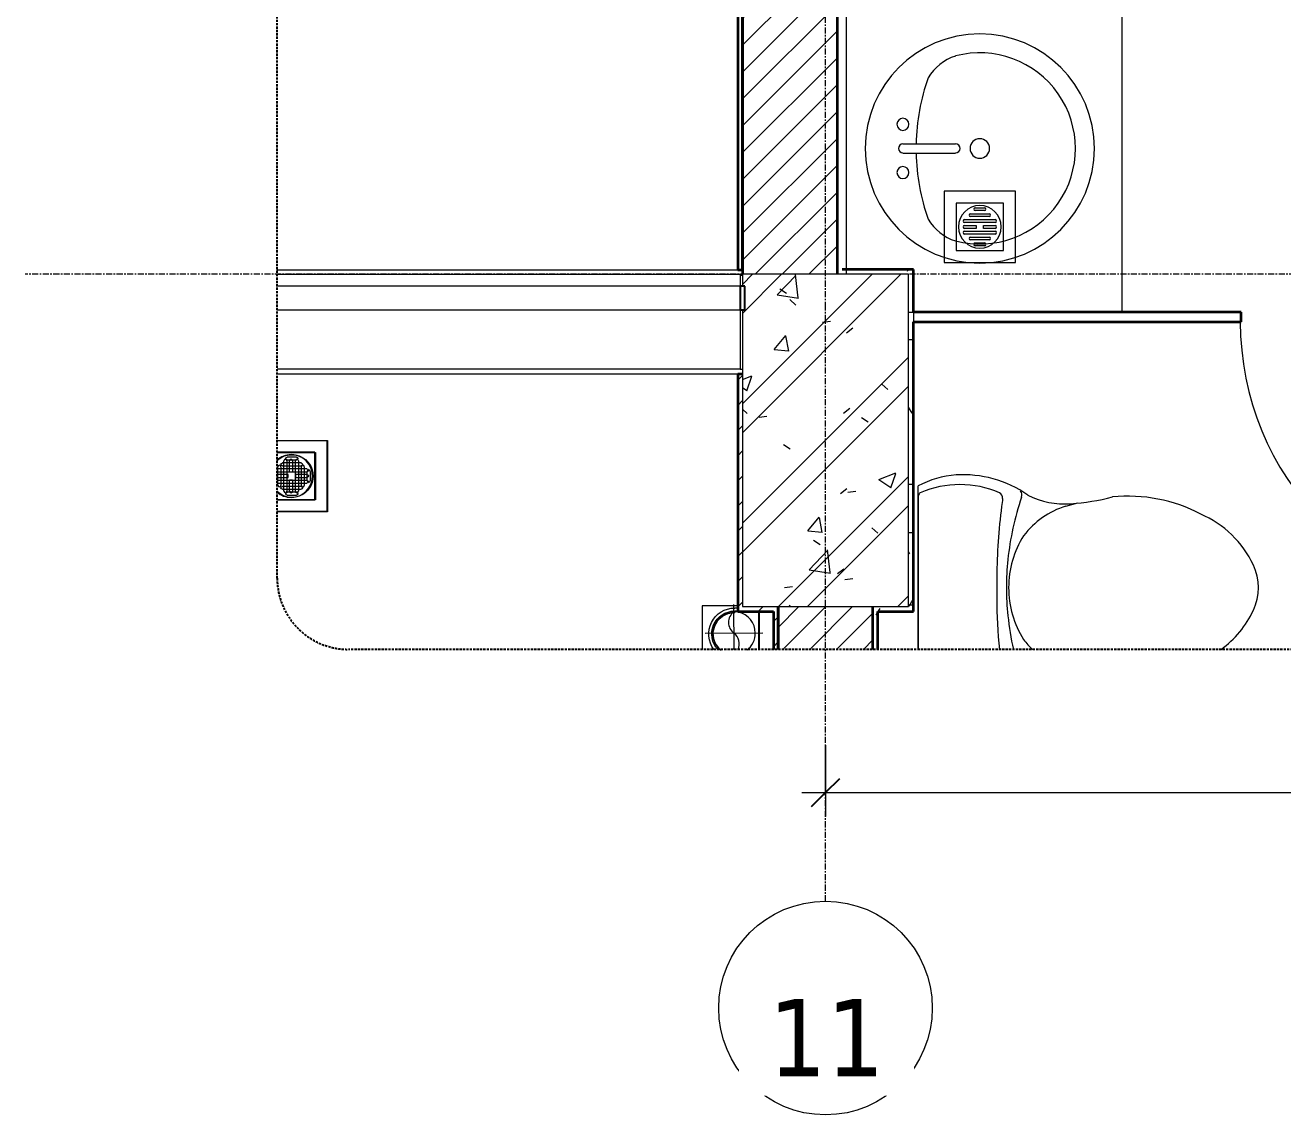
# Model space of a CAD drawing. Header units: millimetres. Extents: x 46644 to 147176, y -1287 to 53383.
# Drawn here: x 97066 to 99715, y 42766 to 45062 of the extents above; entities that cross this region are included whole.
import ezdxf

# ---------------------------------------------------------------- set-up
doc = ezdxf.new("R2010")
doc.units = ezdxf.units.MM
for name, pattern in [('Dash - Tight', [4.5, 3, -1.5]), ('Grid Line', [22.225, 12.7, -3.175, 3.175, -3.175]), ('Hidden', [7.14375, 4.7625, -2.38125]), ('IMPORT-CENTER _3_', [10.16, 6.35, -1.27, 1.27, -1.27])]:
    doc.linetypes.add(name, pattern=pattern)
for name, color, linetype, lineweight in [('0-3', 130, 'Continuous', 5), ('A-ANNO-DIMS', 211, 'Continuous', 9), ('A-ANNO-DIMS-50', 211, 'Continuous', 9), ('A-DETL-GENF-1', 92, 'Dash - Tight', 18), ('A-DETL-GENF-2', 92, 'Hidden', 25), ('A-DOOR', 31, 'Continuous', 18), ('A-DOOR-1', 31, 'Continuous', 25), ('A-FLOR', 192, 'Continuous', 18), ('A-FLOR-HRAL-1', 250, 'Continuous', 18), ('A-FLOR-HRAL-2', 10, 'Continuous', 25), ('A-WALL', 113, 'Continuous', 18), ('A-WALL-2', 250, 'Continuous', 18), ('A-WALL-3', 113, 'Continuous', 35), ('A-WALL-PATT-2', 250, 'Continuous', 18), ('A-WALL-PATT-3', 111, 'Continuous', 18), ('G-IMPT', 8, 'Continuous', 18), ('G-IMPT-2', 8, 'IMPORT-CENTER _3_', 18), ('I-WALL-1', 7, 'Continuous', 35), ('I-WALL-2', 250, 'Continuous', 18), ('I-WALL-3', 2, 'Continuous', 35), ('M-EQPM', 50, 'Continuous', 18), ('M-EQPM-1', 250, 'Continuous', 18), ('P-SANR-FIXT', 6, 'Continuous', 18), ('Q-CASE', 31, 'Continuous', 18), ('S-COLS', 52, 'Continuous', 18), ('S-COLS-1', 9, 'Continuous', 18), ('S-GRID-1', 1, 'Grid Line', 9), ('S-GRID-IDEN', 1, 'Continuous', 9)]:
    doc.layers.add(name, color=color, linetype=linetype, lineweight=lineweight)
doc.styles.add('Tahoma_B', font='tahomabd.ttf', dxfattribs={"height": 162.5})
doc.styles.add('UTM Avo', font='', dxfattribs={"width": 0.9, "height": 125})
doc.styles.get('UTM Avo').set_extended_font_data('UTM Avo')
doc.dimstyles.new('1_Dim_chi_tiet_2_5', dxfattribs={"dimscale": 304.8, "dimtxt": 124.912619, "dimasz": 0.19685, "dimexe": 0.164042, "dimexo": 0.0625, "dimgap": 0.016404, "dimtad": 1, "dimdec": 0, "dimrnd": 5, "dimzin": 0, "dimdsep": 46, "dimtxsty": 'UTM Avo', "dimblk1": 'OBLIQUE', "dimblk2": 'OBLIQUE', "dimsah": 1, "dimcen": 0.09, "dimdle": 0.164042, "dimazin": 0, "dimtfac": 1, "dimtdec": 4, "dimtix": 1, "dimtmove": 0, "dimatfit": 3, "dimfxl": 0.328084, "dimfxlon": 1, "dimtvp": 1, "dimtolj": 1, "dimtzin": 0, "dimarcsym": 2})
pattern_1 = [(45, (0, 0), (-26.516504, 26.516504), [])]
pattern_2 = [(45, (-1201.043, 0), (-28.284271, 28.284271), [])]
pattern_3 = [(0, (-1201.043, 0), (203.2, 50.8), [16.764, -135.636, 16.764, -135.636, -812.8]), (0, (-1201.043, 0), (203.2, 50.8), [-304.8, 16.764, -288.036, 16.764, -135.636, -355.6]), (0, (-1201.043, 0), (203.2, 50.8), [-762, 16.764, -84.836, 16.764, -237.236]), (120, (-1124.843, 25.4), (-145.59409, 150.576362), [16.764, -135.636, 16.764, -135.636, -812.8]), (120, (-1124.843, 25.4), (-145.59409, 150.576362), [-304.8, 16.764, -288.036, 16.764, -135.636, -355.6]), (120, (-1124.843, 25.4), (-145.59409, 150.576362), [-762, 16.764, -84.836, 16.764, -237.236]), (240, (-1099.443, 127), (-57.60591, -201.376362), [16.764, -135.636, 16.764, -135.636, -812.8]), (240, (-1099.443, 127), (-57.60591, -201.376362), [-304.8, 16.764, -288.036, 16.764, -135.636, -355.6]), (240, (-1099.443, 127), (-57.60591, -201.376362), [-762, 16.764, -84.836, 16.764, -237.236])]

# ---------------------------------------------------------------- blocks, each defined once
blk = doc.blocks.new('NCV_TKTC_KET CAU_rvt-4-TKCS_SẢNH - BẬC CẤP 3 - MẶT BẰNG')
at = {"layer": 'S-COLS-1'}
h = blk.add_hatch(dxfattribs=at)
h.set_pattern_fill('FP_2', color=256, style=0, pattern_type=2)
h.set_pattern_definition([(45, (0, 0), (-125.7236, 125.7236), []), (45, (0, 190.5), (-125.7236, 125.7236), [])])
h.paths.add_polyline_path([(100127.6, 43836.9), (100127.6, 44536.9), (99777.6, 44536.9), (99777.6, 44512), (99782.6, 44512), (99782.6, 44462), (99777.6, 44462), (99777.6, 43836.9), (99949.4, 43836.9)])
h = blk.add_hatch(dxfattribs=at)
h.set_pattern_fill('FP_3', color=256, style=0, pattern_type=2)
h.set_pattern_definition([(50, (0, 0), (364.3679, -31.8783), [38.1, -419.1]), (355, (0, 0), (-70.4859, 382.1133), [30.48, -335.28]), (100.451, (30.36, -2.66), (293.885, 350.2334), [32.38, -356.18]), (46.184, (0, 101.6), (542.1585, -84.0858), [57.15, -628.65]), (96.636, (45.2, 94.6), (474.805, 494.8554), [48.57, -534.27]), (351.184, (0, 101.6), (474.8102, 494.85), [45.72, -502.92]), (21, (50.8, 76.2), (303.2285, -204.5305), [38.1, -419.1]), (326, (50.8, 76.2), (123.6039, 368.376), [30.48, -335.28]), (71.451, (76.07, 59.16), (426.8341, 163.8427), [32.38, -356.18]), (37.5, (0, 0), (6.17665, 169.11015), [16.764, -314.452, 16.764, -323.596, -336.55]), (37.5, (0, 0), (6.17665, 169.11015), [-671.576, 16.764, -319.786]), (7.5, (0, 0), (133.63888, 200.3615), [16.764, -177.292, 16.764, -306.832, -128.27]), (7.5, (0, 0), (133.63888, 200.3615), [-517.652, 16.764, -111.506]), (327.5, (-113.28, 0), (271.18182, -11.45836), [16.764, -110.236, 16.764, -379.476, -525.78]), (327.5, (-113.28, 0), (271.18182, -11.45836), [-523.24, 16.764, -509.016]), (317.5, (-164.08, 0), (296.2585, 50.85285), [16.764, -148.336, 16.764, -246.38, -373.38]), (317.5, (-164.08, 0), (296.2585, 50.85285), [-428.244, 16.764, -356.616])])
h.paths.add_polyline_path([(100127.6, 43836.9), (100127.6, 44536.9), (99777.6, 44536.9), (99777.6, 44512), (99782.6, 44512), (99782.6, 44462), (99777.6, 44462), (99777.6, 43836.9), (99949.4, 43836.9)])
at = {"layer": 'S-COLS'}
for p, q in [((100127.6, 44536.9), (99777.6, 44536.9)), ((99777.6, 44536.9), (99777.6, 44512)), ((100127.6, 43836.9), (100127.6, 44536.9)), ((99777.6, 44462), (99777.6, 43836.9)), ((99777.6, 43836.9), (100127.6, 43836.9))]:
    blk.add_line(p, q, dxfattribs=at)
blk = doc.blocks.new('THU NUOC - THU NUOC-455054-TKCS_SẢNH - BẬC CẤP 3 - MẶT BẰNG')
at = {"layer": 'M-EQPM-1'}
for p, q in [((-66.3, -25), (-66.3, 79.4)), ((-66.3, 79.4), (83.7, 79.4)), ((58.7, 54.4), (-41.3, 54.4)), ((-41.3, 54.4), (-41.3, -25)), ((58.7, -25), (58.7, 54.4)), ((83.7, 79.4), (83.7, -25)), ((-11, 32.1), (28.5, 32.1)), ((-1.1, 44.5), (18.5, 44.5)), ((18.5, 38.5), (-1.1, 38.5)), ((-23.3, 19.6), (40.9, 19.6)), ((40.9, 13.6), (-23.3, 13.6)), ((-23.3, 7.2), (0.7, 7.2)), ((0.7, 1.2), (-23.3, 1.2)), ((28.5, 26.1), (-11, 26.1)), ((0.7, 7.2), (0.7, 1.2)), ((16.7, 1.2), (16.7, 7.2)), ((16.7, 7.2), (40.9, 7.2)), ((40.9, 1.2), (16.7, 1.2)), ((-23.3, -4.8), (40.9, -4.8)), ((40.9, -10.8), (-23.3, -10.8)), ((-11, -17.3), (28.5, -17.3)), ((28.5, -23.3), (-11, -23.3))]:
    blk.add_line(p, q, dxfattribs=at)
for centre, radius, start, end in [((8.7, 4.4), 45, 0, 180), ((8.7, 4.4), 45, 360, 180), ((-11, 29.1), 3, 90, 270), ((-1.1, 41.5), 3, 90, 270), ((18.5, 41.5), 3, 270, 90), ((28.5, 29.1), 3, 270, 90), ((8.7, 4.4), 45, 180, 221.1063), ((8.7, 4.4), 45, 180, 221.1063), ((-23.3, 16.6), 3, 90, 270), ((-23.3, 4.2), 3, 90, 270), ((40.9, 16.6), 3, 270, 90), ((40.9, 4.2), 3, 270, 90), ((8.7, 4.4), 45, 318.8937, 0), ((8.7, 4.4), 45, 318.8937, 360), ((-23.3, -7.8), 3, 90, 270), ((-11, -20.3), 3, 90, 270), ((28.5, -20.3), 3, 270, 90), ((40.9, -7.8), 3, 270, 90)]:
    blk.add_arc(centre, radius, start, end, dxfattribs=at)
blk = doc.blocks.new('Railing - 50 x 10mm-457210-TKCS_SẢNH - BẬC CẤP 3 - MẶT BẰNG')
at = {"layer": 'A-FLOR-HRAL-2'}
for p, q in [((25, 5), (-25, 5)), ((-25, 5), (-25, -5)), ((25, -5), (25, 5)), ((-25, -5), (25, -5))]:
    blk.add_line(p, q, dxfattribs=at)
blk = doc.blocks.new('Railing - Railing-1033920-TKCS_SẢNH - BẬC CẤP 3 - MẶT BẰNG')
at = {"layer": 'A-FLOR-HRAL-1'}
for p, q in [((76864.1, 35251.3), (75889.1, 35251.3)), ((75889.1, 35201.3), (76864.1, 35201.3))]:
    blk.add_line(p, q, dxfattribs=at)
at = {"rotation": 270}
blk.add_blockref('Railing - 50 x 10mm-457210-TKCS_SẢNH - BẬC CẤP 3 - MẶT BẰNG', (76869.1, 35226.3), dxfattribs=at)
blk = doc.blocks.new('NCV_TKTC_TANG 1_rvt-2-TKCS_SẢNH - BẬC CẤP 3 - MẶT BẰNG')
at = {"layer": 'A-WALL-PATT-2'}
h = blk.add_hatch(dxfattribs=at)
h.set_pattern_fill('FP_4', color=256, style=0, pattern_type=2)
h.set_pattern_definition(pattern_1)
h.paths.add_polyline_path([(99767.6, 43826.9), (99777.6, 43826.9), (99777.6, 44326.9), (99767.6, 44326.9), (99767.6, 43836.9)])
h = blk.add_hatch(dxfattribs=at)
h.set_pattern_fill('FP_4', color=256, style=0, pattern_type=2)
h.set_pattern_definition(pattern_1)
h.paths.add_polyline_path([(99842.6, 43826.9), (99842.6, 43836.9), (99777.6, 43836.9), (99777.6, 43826.9)])
h = blk.add_hatch(dxfattribs=at)
h.set_pattern_fill('FP_4', color=256, style=0, pattern_type=2)
h.set_pattern_definition(pattern_1)
h.paths.add_polyline_path([(99842.6, 43746.9), (99852.6, 43746.9), (99852.6, 43836.9), (99842.6, 43836.9), (99842.6, 43826.9)])
at = {"layer": 'A-WALL-2'}
for p, q in [((99772.6, 44536.5), (99772.6, 44512)), ((99772.6, 44462), (99772.6, 44336.9)), ((99772.6, 44336.9), (98797.6, 44336.9))]:
    blk.add_line(p, q, dxfattribs=at)
at = {"layer": 'I-WALL-1'}
for p, q in [((99767.6, 44326.9), (99767.6, 43826.9)), ((99777.6, 44326.9), (99767.6, 44326.9)), ((99767.6, 43826.9), (99777.6, 43826.9)), ((99777.6, 43826.9), (99842.6, 43826.9)), ((99842.6, 43826.9), (99842.6, 43746.9)), ((99852.6, 43746.9), (99852.6, 43836.9))]:
    blk.add_line(p, q, dxfattribs=at)
at = {"layer": 'I-WALL-2'}
for p, q in [((99767.6, 44326.9), (98797.6, 44326.9)), ((99772.6, 44336.9), (99777.6, 44336.9))]:
    blk.add_line(p, q, dxfattribs=at)
at = {"layer": 'A-FLOR-HRAL-1'}
blk.add_blockref('Railing - Railing-1033920-TKCS_SẢNH - BẬC CẤP 3 - MẶT BẰNG', (22908.5, 9260.7), dxfattribs=at)
at = {"layer": 'M-EQPM-1', "rotation": 269.9999999999997}
blk.add_blockref('THU NUOC - THU NUOC-455054-TKCS_SẢNH - BẬC CẤP 3 - MẶT BẰNG', (98822.5, 44120.7), dxfattribs=at)
blk = doc.blocks.new('THU NUOC - THU NUOC-V59-TKCS_SẢNH - BẬC CẤP 3 - MẶT BẰNG')
at = {"layer": 'M-EQPM'}
for p, q in [((-66.3, 70.6), (-66.3, -79.4)), ((83.7, 70.6), (-66.3, 70.6)), ((83.7, -79.4), (83.7, 70.6)), ((58.7, 45.6), (-41.3, 45.6)), ((-41.3, 45.6), (-41.3, -54.4)), ((-1.1, 35.6), (18.5, 35.6)), ((18.5, 29.6), (-1.1, 29.6)), ((58.7, -54.4), (58.7, 45.6)), ((-23.3, 10.8), (40.9, 10.8)), ((40.9, 4.8), (-23.3, 4.8)), ((-11, 23.3), (28.5, 23.3)), ((28.5, 17.3), (-11, 17.3)), ((-23.3, -1.2), (0.7, -1.2)), ((0.7, -7.2), (-23.3, -7.2)), ((-23.3, -13.6), (40.9, -13.6)), ((40.9, -19.6), (-23.3, -19.6)), ((-11, -26.1), (28.5, -26.1)), ((0.7, -1.2), (0.7, -7.2)), ((16.7, -1.2), (40.9, -1.2)), ((16.7, -7.2), (16.7, -1.2)), ((40.9, -7.2), (16.7, -7.2)), ((28.5, -32.1), (-11, -32.1)), ((-1.1, -38.5), (18.5, -38.5)), ((18.5, -44.5), (-1.1, -44.5)), ((-66.3, -79.4), (83.7, -79.4)), ((-41.3, -54.4), (58.7, -54.4))]:
    blk.add_line(p, q, dxfattribs=at)
for centre, radius, start, end in [((8.7, -4.4), 45, 0, 180), ((8.7, -4.4), 45, 0, 180), ((-1.1, 32.6), 3, 90, 270), ((18.5, 32.6), 3, 270, 90), ((-23.3, 7.8), 3, 90, 270), ((-11, 20.3), 3, 90, 270), ((28.5, 20.3), 3, 270, 90), ((40.9, 7.8), 3, 270, 90), ((8.7, -4.4), 45, 180, 360), ((8.7, -4.4), 45, 180, 360), ((-23.3, -4.2), 3, 90, 270), ((-23.3, -16.6), 3, 90, 270), ((-11, -29.1), 3, 90, 270), ((28.5, -29.1), 3, 270, 90), ((40.9, -4.2), 3, 270, 90), ((40.9, -16.6), 3, 270, 90), ((-1.1, -41.5), 3, 90, 270), ((18.5, -41.5), 3, 270, 90)]:
    blk.add_arc(centre, radius, start, end, dxfattribs=at)
blk = doc.blocks.new('TKTC_XREF_251221_MB TANG 1 - TKTC_XREF_260130_MB TANG 1_dwg_CUM U_DN100-4202115-TKCS_SẢNH - BẬC CẤP 3 - MẶT BẰNG')
at = {"layer": 'G-IMPT'}
blk.add_hatch(color=256, dxfattribs=at).paths.add_polyline_path([(44.6, -41.2), (39.1, -41.2), (40.3, -40.3), (49.4, -28.5), (55.1, -14.8), (57, 0), (55.1, 14.8), (49.4, 28.5), (40.3, 40.3), (28.5, 49.4), (14.8, 55.1), (0, 57), (0, 61), (15.8, 58.9), (30.5, 52.8), (43.1, 43.1), (52.8, 30.5), (58.9, 15.8), (61, 0), (58.9, -15.8), (52.8, -30.5)])
blk.add_line((-8, 69), (0, 69), dxfattribs=at)
at = {"layer": 'G-IMPT', "flags": 128}
for points in [[(-71.7, 59.2), (-66.9, 59.2), (-66.9, 60.2)], [(-65, 60.2), (-65, 57.3), (-66.9, 57.3), (-66.9, 59.2)], [(-8, 61), (0, 61), (0, 57)]]:
    blk.add_lwpolyline(points, dxfattribs=at)
at = {"layer": 'G-IMPT'}
for centre, radius, start, end in [((0, 0), 69, 323.0785, 90), ((-71.1, 60.7), 1.56, 200.5492, 247.3801), ((0, 0), 61, 316.5682, 90), ((0, 0), 57, 311.7044, 90)]:
    blk.add_arc(centre, radius, start, end, dxfattribs=at)
blk = doc.blocks.new('TKTC_XREF_251221_MB TANG 1 - TKTC_XREF_260130_MB TANG 1_dwg_$cc-4202114-TKCS_SẢNH - BẬC CẤP 3 - MẶT BẰNG')
at = {"layer": 'G-IMPT'}
for centre, radius, start, end in [((0, 0), 0.5, 360, 232.9155), ((0, 0), 0.5, 90, 230.3418), ((0.188, 0.25), 0.313, 126.8699, 233.1301), ((-0.188, -0.25), 0.313, 334.0252, 53.1301), ((0, 0), 0.5, 306.4837, 360)]:
    blk.add_arc(centre, radius, start, end, dxfattribs=at)
at = {"layer": 'G-IMPT-2'}
for p, q in [((0, -0.381), (0, 0.673)), ((-0.673, 0), (0.673, 0))]:
    blk.add_line(p, q, dxfattribs=at)
blk = doc.blocks.new('TKTC_XREF_251221_MB TANG 1 - TKTC_XREF_260130_MB TANG 1_dwg_THU NUOC - THU NUOC-444531-TKCS_MB TẦNG 1-4202124-TKCS_SẢNH - BẬC CẤP 3 - MẶT BẰNG')
at = {"layer": 'M-EQPM'}
for p, q in [((-1.1, 35.6), (18.5, 35.6)), ((18.5, 29.6), (-1.1, 29.6)), ((-23.3, 10.8), (39.5, 10.8)), ((39.5, 4.8), (-23.3, 4.8)), ((-11, 23.3), (28.5, 23.3)), ((28.5, 17.3), (-11, 17.3)), ((-23.3, -13.6), (39.5, -13.6)), ((39.5, -19.6), (-23.3, -19.6)), ((-11, -26.1), (28.5, -26.1)), ((28.5, -32.1), (-11, -32.1)), ((-1.1, -38.5), (18.5, -38.5)), ((18.5, -44.5), (-1.1, -44.5))]:
    blk.add_line(p, q, dxfattribs=at)
at = {"layer": 'M-EQPM', "flags": 128}
for points in [[(39.5, 70.6), (-66.3, 70.6), (-66.3, -79.4), (39.5, -79.4)], [(39.5, 45.6), (-41.3, 45.6), (-41.3, -54.4), (39.5, -54.4)], [(-23.3, -1.2), (0.7, -1.2), (0.7, -7.2), (-23.3, -7.2)], [(39.5, -7.2), (16.7, -7.2), (16.7, -1.2), (39.5, -1.2)]]:
    blk.add_lwpolyline(points, dxfattribs=at)
at = {"layer": 'M-EQPM'}
for centre, radius, start, end in [((8.7, -4.4), 45, 44.882, 180), ((8.7, -4.4), 45, 44.882, 180), ((-1.1, 32.6), 3, 90, 270), ((18.5, 32.6), 3, 270, 90), ((-23.3, 7.8), 3, 90, 270), ((-11, 20.3), 3, 90, 270), ((28.5, 20.3), 3, 270, 90), ((8.7, -4.4), 45, 180, 315.118), ((8.7, -4.4), 45, 180, 315.118), ((-23.3, -4.2), 3, 90, 270), ((-23.3, -16.6), 3, 90, 270), ((-11, -29.1), 3, 90, 270), ((28.5, -29.1), 3, 270, 90), ((-1.1, -41.5), 3, 90, 270), ((18.5, -41.5), 3, 270, 90)]:
    blk.add_arc(centre, radius, start, end, dxfattribs=at)
blk = doc.blocks.new('TKTC_XREF_251221_MB TANG 1 - TKTC_XREF_260130_MB TANG 1_dwg-4202109-TKCS_SẢNH - BẬC CẤP 3 - MẶT BẰNG')
at = {"layer": 'G-IMPT'}
for p, q in [((-103459.1, -357507.8), (-103459.1, -357599.7)), ((-103384.1, -357507.9), (-103459.1, -357507.9)), ((-103339.2, -357599.7), (-103339.2, -357519.7)), ((-103339.1, -357519.7), (-103339.1, -357599.7))]:
    blk.add_line(p, q, dxfattribs=at)
at = {"extrusion": (0, 0, -1), "zscale": -1}
blk.add_blockref('TKTC_XREF_251221_MB TANG 1 - TKTC_XREF_260130_MB TANG 1_dwg_THU NUOC - THU NUOC-444531-TKCS_MB TẦNG 1-4202124-TKCS_SẢNH - BẬC CẤP 3 - MẶT BẰNG', (104314.6, -357230.3), dxfattribs=at)
at = {"xscale": 90.00000000005114, "yscale": 90.00000000005114, "zscale": 90.00000000005114, "rotation": 0.304717521727566}
blk.add_blockref('TKTC_XREF_251221_MB TANG 1 - TKTC_XREF_260130_MB TANG 1_dwg_$cc-4202114-TKCS_SẢNH - BẬC CẤP 3 - MẶT BẰNG', (-103392, -357565.5), dxfattribs=at)
at = {"extrusion": (0, 0, -1), "xscale": 0.789473684210524, "yscale": 0.789473684210524, "zscale": -0.7894736842105241, "rotation": 0.06930925665188988}
blk.add_blockref('TKTC_XREF_251221_MB TANG 1 - TKTC_XREF_260130_MB TANG 1_dwg_CUM U_DN100-4202115-TKCS_SẢNH - BẬC CẤP 3 - MẶT BẰNG', (103390.5, -357567.2), dxfattribs=at)
blk = doc.blocks.new('TKTC_XREF_251221_MB TANG 1 - TKTC_XREF_251221_MB TANG 1-2038492-TKCS_SẢNH - BẬC CẤP 3 - MẶT BẰNG')
blk.add_blockref('TKTC_XREF_251221_MB TANG 1 - TKTC_XREF_260130_MB TANG 1_dwg-4202109-TKCS_SẢNH - BẬC CẤP 3 - MẶT BẰNG', (169499.1, 384109.7))
blk = doc.blocks.new('M_Single-Flush1 - D7-600x2000-749325-TKCS_SẢNH - BẬC CẤP 3 - MẶT BẰNG')
at = {"layer": 'A-DOOR'}
blk.add_arc((300, -10), 601.7, 180, 268.0952, dxfattribs=at)
at = {"layer": 'A-DOOR-1'}
for p, q in [((280, -10), (280, -611.4)), ((300, -10), (280, -10)), ((300, -10), (300, -611.4)), ((300, -611.4), (280, -611.4))]:
    blk.add_line(p, q, dxfattribs=at)
blk = doc.blocks.new('TOILET - TOILET-764461-TKCS_SẢNH - BẬC CẤP 3 - MẶT BẰNG')
at = {"layer": 'P-SANR-FIXT'}
for p, q in [((-171.7, 330.3), (-178.6, 355.5)), ((130, 19), (-214.2, 19)), ((130, 19.9), (-194, 19.9))]:
    blk.add_line(p, q, dxfattribs=at)
for centre, radius, start, end in [((45.1, 528.6), 217.6, 115.2282, 156.7784), ((0, 624.4), 111.7, 64.7718, 115.2282), ((-45.1, 528.6), 217.6, 36.2803, 64.7718), ((137.1, 461.2), 329.8, 152.3122, 185.6513), ((-719.2, 297.5), 544.3, 4.5441, 13.9464), ((-343.5, 327.4), 167.3, 332.62, 4.5441), ((-0.4, 384), 179.5, 197.4036, 232.5964), ((-4, 115.7), 233.6, 144.7853, 164.7039), ((0, 416), 206.1, 237.9268, 270), ((0, 416), 206.1, 270, 302.0732), ((0.4, 384), 179.5, 307.4036, 316.4298), ((-195, 224.1), 13.8, 71.0073, 129.3276), ((0.6, 792.1), 586.9, 251.0073, 264.1678), ((-0.6, 792.1), 586.9, 275.8322, 282.8586), ((-9.8, 107.2), 207.3, 156.2862, 203.7138), ((-189.1, 185.5), 11.7, 82.4212, 154.5895), ((178.9, 2951.3), 2778.4, 262.4212, 262.7649), ((-14.3, 1400.4), 1215.6, 262.593, 269.6026), ((0, 786.7), 581.5, 264.1678, 275.8322), ((14.3, 1400.4), 1215.6, 270.3974, 275.4641), ((1.9, 114.1), 239.7, 164.7039, 183.5487), ((0, 3462.8), 3278, 269.6026, 270.3974), ((-46.1, 111.1), 191.6, 183.5487, 208.7191), ((-193.7, 26.4), 6.48, 203.7138, 267.6832)]:
    blk.add_arc(centre, radius, start, end, dxfattribs=at)
blk = doc.blocks.new('Counter Top w Sinks1 - 600mm x 2400mm Long-2417237-TKCS_SẢNH - BẬC CẤP 3 - MẶT BẰNG')
at = {"layer": 'Q-CASE'}
for p, q in [((263.9, 700), (-1116.1, 700)), ((-1116.1, 700), (-1116.1, 100)), ((263.9, 250), (263.9, 700)), ((183.9, 119), (-1116.1, 119)), ((-1116.1, 100), (183.9, 100))]:
    blk.add_line(p, q, dxfattribs=at)
blk = doc.blocks.new('Sink - Vanity - Round1 - Basin 2-763242-TKCS_SẢNH - BẬC CẤP 3 - MẶT BẰNG')
at = {"layer": 'P-SANR-FIXT'}
for p, q in [((87.1, 247.1), (87.1, 136.3)), ((106.2, 247.1), (106.2, 136.3))]:
    blk.add_line(p, q, dxfattribs=at)
for centre, radius, start, end in [((96.7, 85.2), 241.3, 360, 180), ((45.9, 247.1), 12.7, 360, 180), ((45.9, 247.1), 12.7, 180, 360), ((96.7, 247.1), 9.52, 360, 180), ((147.5, 247.1), 12.7, 360, 180), ((147.5, 247.1), 12.7, 180, 0), ((96.7, -233), 452.3, 91.2067, 109.2086), ((96.7, -233), 452.3, 70.7914, 88.7933), ((1.4, 104.3), 104.5, 120.7927, 162.1904), ((191.9, 104.3), 104.5, 17.8096, 59.2073), ((96.7, 85.2), 201.4, 165.3071, 14.6929), ((96.7, 136.3), 9.52, 180, 360), ((96.7, 85.2), 241.3, 180, 360), ((96.7, 85.2), 20.6, 360, 180), ((96.7, 85.2), 20.6, 180, 360)]:
    blk.add_arc(centre, radius, start, end, dxfattribs=at)
blk = doc.blocks.new('BORDER VIEW - BORDER VIEW-2196717-TKCS_SẢNH - BẬC CẤP 3 - MẶT BẰNG')
at = {"layer": 'A-DETL-GENF-2'}
for p, q in [((0, 150), (0, 8508.1)), ((14655, 0), (150, 0))]:
    blk.add_line(p, q, dxfattribs=at)
blk.add_arc((150, 150), 150, 180, 270, dxfattribs=at)
blk = doc.blocks.new('Grid - M_Grid Head - Circle-353313-TKCS_SẢNH - BẬC CẤP 3 - MẶT BẰNG')
at = {"layer": 'S-GRID-IDEN'}
blk.add_circle((0, 0), 4.5, dxfattribs=at)
blk = doc.blocks.new('DIMBLOCK36-TKCS_SẢNH - BẬC CẤP 3 - MẶT BẰNG')
at = {"layer": 'A-ANNO-DIMS-50'}
for p, q in [((98751.5, 43545.1), (98751.5, 43395.1)), ((98751.5, 43445.1), (98751.5, 43545.1)), ((104751.5, 43545.1), (104751.5, 43395.1)), ((104751.5, 43445.1), (104751.5, 43545.1)), ((98701.5, 43445.1), (104751.5, 43445.1))]:
    blk.add_line(p, q, dxfattribs=at)
at = {"layer": 'A-ANNO-DIMS-50', "lineweight": 25}
for p, q in [((98751.5, 43445.1), (98781.5, 43475.1)), ((104751.5, 43445.1), (104781.5, 43475.1)), ((98751.5, 43445.1), (98721.5, 43415.1)), ((104751.5, 43445.1), (104721.5, 43415.1))]:
    blk.add_line(p, q, dxfattribs=at)
at = {"layer": 'A-ANNO-DIMS-50', "color": 0, "insert": (101580.3, 43607.5), "char_height": 125, "width": 410.824, "attachment_point": 1, "line_spacing_factor": 1.110334, "style": 'UTM Avo'}
blk.add_mtext('6000', dxfattribs=at)
blk = doc.blocks.new('_Oblique')
at = {"color": 0, "linetype": 'ByBlock', "lineweight": -2}
blk.add_line((-0.5, -0.5), (0.5, 0.5), dxfattribs=at)

msp = doc.modelspace()

# ---------------------------------------------------------------- hatches: boundary and pattern name
at = {"layer": 'A-WALL-PATT-3'}
h = msp.add_hatch(dxfattribs=at)
h.set_pattern_fill('FP_1', color=256, style=0, pattern_type=2)
h.set_pattern_definition(pattern_2)
h.paths.add_polyline_path([(98776.5, 44536.9), (98776.5, 45837.7), (98576.5, 45837.7), (98576.8, 44536.9)])
h.paths.add_polyline_path([(98576.5, 46037.7), (98776.5, 46037.7), (98776.5, 47181.7), (98576.5, 47181.7)])
h = msp.add_hatch(dxfattribs=at)
h.set_pattern_fill('FP_33', color=256, style=0, pattern_type=2)
h.set_pattern_definition(pattern_3)
h.paths.add_polyline_path([(98926.5, 44536.9), (98936.5, 44536.9), (98936.5, 44546.9), (98786.5, 44546.9), (98786.5, 44536.9)])
h = msp.add_hatch(dxfattribs=at)
h.set_pattern_fill('FP_33', color=256, style=0, pattern_type=2)
h.set_pattern_definition(pattern_3)
h.paths.add_polyline_path([(98936.5, 43836.9), (98936.5, 44536.9), (98926.5, 44536.9), (98926.5, 43836.9)])
h = msp.add_hatch(dxfattribs=at)
h.set_pattern_fill('FP_1', color=256, style=0, pattern_type=2)
h.set_pattern_definition(pattern_2)
h.paths.add_polyline_path([(98651.5, 43746.9), (98851.5, 43746.9), (98851.5, 43836.9), (98651.5, 43836.9)])
h = msp.add_hatch(dxfattribs=at)
h.set_pattern_fill('FP_33', color=256, style=0, pattern_type=2)
h.set_pattern_definition(pattern_3)
h.paths.add_polyline_path([(98926.5, 43826.9), (98936.5, 43826.9), (98936.5, 43836.9), (98851.5, 43836.9), (98851.5, 43826.9), (98861.5, 43826.9)])
h = msp.add_hatch(dxfattribs=at)
h.set_pattern_fill('FP_33', color=256, style=0, pattern_type=2)
h.set_pattern_definition(pattern_3)
h.paths.add_polyline_path([(98861.5, 43746.9), (98861.5, 43826.9), (98851.5, 43826.9), (98851.5, 43746.9)])

# ---------------------------------------------------------------- linework, layer by layer
at = {"layer": 'A-FLOR'}
msp.add_line((98571.5, 44535.3), (98576.5, 44535.3), dxfattribs=at)
at = {"layer": 'A-WALL'}
for p, q in [((97596.5, 44546.5), (98566.5, 44546.5)), ((98576.5, 44536.5), (97596.5, 44536.5)), ((98936.5, 44456.9), (98936.5, 44436.9))]:
    msp.add_line(p, q, dxfattribs=at)
at = {"layer": 'A-WALL-3'}
for p, q in [((98566.5, 47596.3), (98566.5, 44546.5)), ((98576.5, 44546.5), (98576.5, 47186.7)), ((98576.5, 45837.7), (98576.5, 44536.9)), ((98776.5, 44536.9), (98776.5, 45826.9)), ((98566.5, 44546.5), (98576.5, 44546.5)), ((98651.5, 43836.9), (98651.5, 43746.9)), ((98851.5, 43746.9), (98851.5, 43836.9))]:
    msp.add_line(p, q, dxfattribs=at)
at = {"layer": 'I-WALL-3'}
for p, q in [((98936.5, 44546.9), (98786.5, 44546.9)), ((98936.5, 44456.9), (98936.5, 44546.9)), ((99626.9, 44456.9), (98936.5, 44456.9)), ((99626.9, 44436.9), (99626.9, 44456.9)), ((98936.5, 44436.9), (99626.9, 44436.9)), ((98936.5, 43826.9), (98936.5, 44436.9)), ((98861.5, 43826.9), (98936.5, 43826.9)), ((98861.5, 43746.9), (98861.5, 43826.9))]:
    msp.add_line(p, q, dxfattribs=at)
at = {"layer": 'S-GRID-1'}
for p, q in [((98751.5, 44466.4), (98751.5, 51578.6)), ((98315.6, 44536.9), (97065.6, 44536.9)), ((111675.8, 44536.9), (98315.6, 44536.9)), ((98751.5, 43216.4), (98751.5, 44466.4))]:
    msp.add_line(p, q, dxfattribs=at)

# ---------------------------------------------------------------- block references
at = {"layer": '0-3'}
for name in ['NCV_TKTC_KET CAU_rvt-4-TKCS_SẢNH - BẬC CẤP 3 - MẶT BẰNG', 'NCV_TKTC_TANG 1_rvt-2-TKCS_SẢNH - BẬC CẤP 3 - MẶT BẰNG']:
    msp.add_blockref(name, (-1201, 0), dxfattribs=at)
at = {"layer": 'A-DETL-GENF-1'}
msp.add_blockref('BORDER VIEW - BORDER VIEW-2196717-TKCS_SẢNH - BẬC CẤP 3 - MẶT BẰNG', (97596.5, 43746.9), dxfattribs=at)
at = {"layer": 'A-DOOR'}
msp.add_blockref('M_Single-Flush1 - D7-600x2000-749325-TKCS_SẢNH - BẬC CẤP 3 - MẶT BẰNG', (99926.9, 44446.9), dxfattribs=at)
at = {"layer": 'M-EQPM'}
msp.add_blockref('TKTC_XREF_251221_MB TANG 1 - TKTC_XREF_251221_MB TANG 1-2038492-TKCS_SẢNH - BẬC CẤP 3 - MẶT BẰNG', (32451.5, 17236.9), dxfattribs=at)
at = {"layer": 'M-EQPM', "rotation": 180}
msp.add_blockref('THU NUOC - THU NUOC-V59-TKCS_SẢNH - BẬC CẤP 3 - MẶT BẰNG', (99085.3, 44632.5), dxfattribs=at)
at = {"layer": 'P-SANR-FIXT'}
for name, p, rotation in [('Sink - Vanity - Round1 - Basin 2-763242-TKCS_SẢNH - BẬC CẤP 3 - MẶT BẰNG', (99161.7, 44705.3), 89.99999999999982), ('TOILET - TOILET-764461-TKCS_SẢNH - BẬC CẤP 3 - MẶT BẰNG', (98927.4, 43876.9), 270.0000000000003)]:
    msp.add_blockref(name, p, dxfattribs=dict(at, rotation=rotation))
at = {"layer": 'Q-CASE', "rotation": 270}
msp.add_blockref('Counter Top w Sinks1 - 600mm x 2400mm Long-2417237-TKCS_SẢNH - BẬC CẤP 3 - MẶT BẰNG', (98676.5, 44720.8), dxfattribs=at)
at = {"layer": 'S-GRID-IDEN', "xscale": 49.99999999999998, "yscale": 49.99999999999998, "zscale": 49.99999999999998}
msp.add_blockref('Grid - M_Grid Head - Circle-353313-TKCS_SẢNH - BẬC CẤP 3 - MẶT BẰNG', (98751.5, 42991.4), dxfattribs=at)

# ---------------------------------------------------------------- dimensions: what is measured, and where the dimension line sits
at = {"layer": 'A-ANNO-DIMS'}
dim = msp.add_linear_dim(base=(104751.5, 43445.1), p1=(98751.5, 43545.1), p2=(104751.5, 43545.1), dimstyle='1_Dim_chi_tiet_2_5', override={"dimpost": '<>', "dimfxl": 6000}, dxfattribs=at)
dim.commit()
dim.dimension.update_dxf_attribs({"geometry": 'DIMBLOCK36-TKCS_SẢNH - BẬC CẤP 3 - MẶT BẰNG', "text_midpoint": (101751.5, 43514.8)})

# ---------------------------------------------------------------- next in the draw order: texts
at = {"layer": 'S-GRID-IDEN', "insert": (98753.6, 42929), "char_height": 162.5, "width": 288, "attachment_point": 5, "line_spacing_factor": 0.996129, "style": 'Tahoma_B', "bg_fill": 3, "box_fill_scale": 1.25, "bg_fill_color": 256, "bg_fill_true_color": 13158600, "bg_fill_transparency": 0}
msp.add_mtext('\\pt634.99962,1269.99925,1905.0005,2540.00013,3174.99975,3809.99937,4445.00062,5080.00025,5714.99987,6349.9995,6985.00075,7620.00037,8255,8889.99962,9524.99925,10160.0005,10795.00013,11429.99975,12064.99938,12700.00063,13335.00025,13969.99988,14604.9995,15240.00075,15875.00038,16510,17144.99963,17779.99925,18415.0005,19050.00013,19684.99975,20319.99938;11', dxfattribs=at)

doc.saveas('drawing.dxf')
